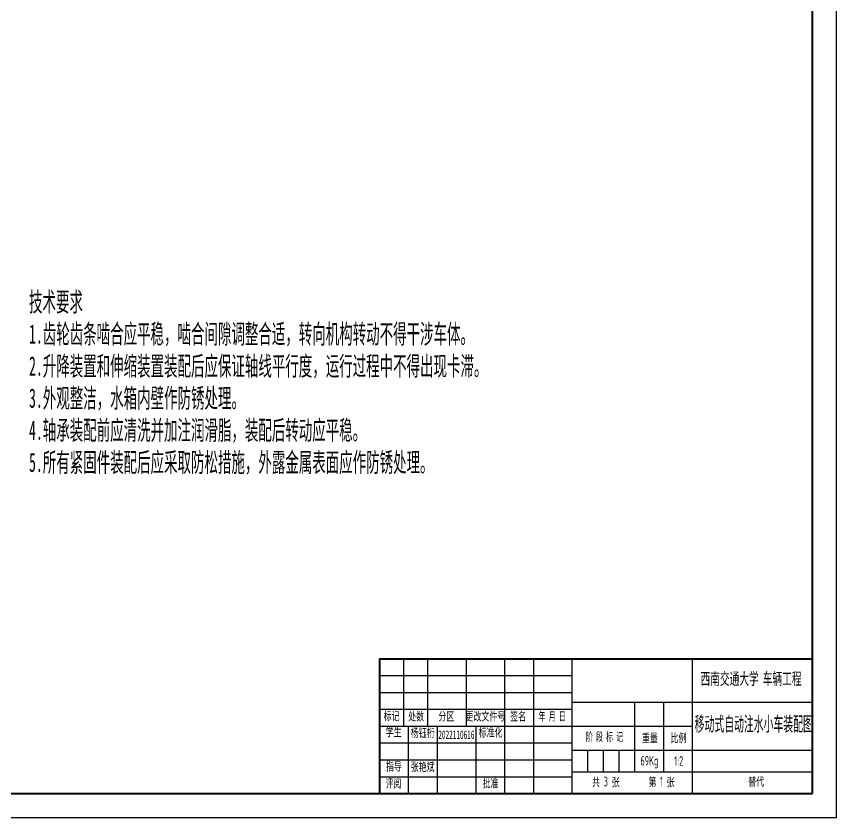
# Model space of a CAD drawing. Header units: millimetres. Extents: x 0 to 4412, y -498 to 1086.
# Drawn here: x 848.1 to 1189, y 0 to 332.9 of the extents above; entities that cross this region are included whole.
import ezdxf

# ---------------------------------------------------------------- set-up
doc = ezdxf.new("R2010")
doc.units = ezdxf.units.MM
doc.header["$LTSCALE"] = 1.8
for name, color, linetype in [('10', 7, 'Continuous'), ('5', 7, 'Continuous'), ('9', 7, 'Continuous'), ('SLD-0', 7, 'Continuous')]:
    doc.layers.add(name, color=color, linetype=linetype)
doc.styles.add('SLDTEXTSTYLE0', font='TXT', dxfattribs={"width": 0.7, "bigfont": 'bigfont'})
doc.styles.add('SLDTEXTSTYLE1', font='TXT', dxfattribs={"width": 0.614286, "bigfont": 'bigfont'})
doc.styles.add('SLDTEXTSTYLE2', font='TXT', dxfattribs={"width": 0.62, "bigfont": 'bigfont'})
doc.styles.add('SLDTEXTSTYLE3', font='TXT', dxfattribs={"width": 0.7})

# ---------------------------------------------------------------- blocks, each defined once
blk = doc.blocks.new('SW_NOTE_0')
at = {"layer": '10', "color": 0, "insert": (-0.5, -45.46), "char_height": 8, "width": 199.571, "attachment_point": 1, "style": 'SLDTEXTSTYLE0'}
blk.add_mtext('{\\fHYSWLongFangSong|b0|i0|c134|p2;技术要求\\P1.齿轮齿条啮合应平稳，啮合间隙调整合适，转向机构转动不得干涉车体。\\P2.升降装置和伸缩装置装配后应保证轴线平行度，运行过程中不得出现卡滞。\\P3.外观整洁，水箱内壁作防锈处理。\\P4.轴承装配前应清洗并加注润滑脂，装配后转动应平稳。\\P5.所有紧固件装配后应采取防松措施，外露金属表面应作防锈处理。}', dxfattribs=at)

msp = doc.modelspace()

# ---------------------------------------------------------------- linework, layer by layer
for p, q in [((1085.5, 28), (1085.5, 18.9824)), ((1092, 28), (1092, 18.9824)), ((1098.5, 28), (1098.5, 18.9824)), ((1105, 28), (1105, 18.9824)), ((1117, 28), (1117, 18.9824))]:
    msp.add_line(p, q)
at = {"layer": '5', "color": 7, "lineweight": 25}
for p, q in [((1189, 0), (1189, 841)), ((1009, 66), (1009, 38)), ((1019, 66), (1019, 38)), ((1035, 66), (1035, 38)), ((1051, 66), (1051, 10)), ((1063, 66), (1063, 10)), ((1079, 66), (1079, 10)), ((1129, 66), (1129, 38)), ((1079, 48), (1179, 48)), ((1105, 48), (1105, 28)), ((1117, 48), (1117, 28)), ((999, 45), (1079, 45)), ((999, 38), (1129, 38)), ((1011, 38), (1011, 10)), ((1023, 38), (1023, 10)), ((1039, 38), (1039, 10)), ((1129, 38), (1129, 10)), ((999, 31), (1079, 31)), ((1079, 28), (1179, 28)), ((999, 24), (1079, 24)), ((1079.0061, 18.9824), (1179, 18.9824)), ((999, 17), (1079, 17))]:
    msp.add_line(p, q, dxfattribs=at)
at = {"layer": '5', "color": 7, "lineweight": 40}
for p, q in [((1179, 10), (1179, 831.0501)), ((999, 66), (1179, 66)), ((999, 66), (999, 10)), ((25, 10), (1179, 10))]:
    msp.add_line(p, q, dxfattribs=at)
at = {"layer": '5', "color": 7}
for p, q in [((999, 59), (1079, 59)), ((999, 52), (1079, 52)), ((0, 0), (1189, 0))]:
    msp.add_line(p, q, dxfattribs=at)

# ---------------------------------------------------------------- block references
at = {"layer": '10'}
msp.add_blockref('SW_NOTE_0', (853.8664, 263.777), dxfattribs=at)

# ---------------------------------------------------------------- texts
at = {"layer": '10', "insert": (1004.7972, 15.8993), "char_height": 3.5, "attachment_point": 2, "style": 'SLDTEXTSTYLE0'}
msp.add_mtext('{\\fHYSWLongFangSong|b0|i0|c134|p2;评阅}', dxfattribs=at)
at = {"layer": '10', "color": 7, "insert": (1104.5264, 16.9881), "char_height": 3.5, "width": 81.306745, "attachment_point": 2, "style": 'SLDTEXTSTYLE0'}
msp.add_mtext('{\\fHYSWLongFangSong|b0|i0|c134|p2;共 \\Fgbenor|c134;\\H1.14286x;3 \\fHYSWLongFangSong|b0|i0|c134|p2;\\H0.875x;张        第 \\Fgbenor|c134;\\H1.14286x;1\\fHYSWLongFangSong|b0|i0|c134|p2;\\H0.875x; 张}', dxfattribs=at)
at = {"layer": '9', "color": 7, "insert": (1153.44, 60.2271), "char_height": 5, "width": 50.104569, "attachment_point": 2, "style": 'SLDTEXTSTYLE2'}
msp.add_mtext('{\\fHYSWLongFangSong|b0|i0|c134|p2;西南交通大学 车辆工程}', dxfattribs=at)
at = {"layer": '9', "color": 7, "lineweight": 25, "insert": (1004.0573, 43.9398), "char_height": 3.5, "attachment_point": 2, "style": 'SLDTEXTSTYLE0'}
msp.add_mtext('{\\fHYSWLongFangSong|b0|i0|c134|p2;标记}', dxfattribs=at)
at = {"layer": '9', "color": 7, "attachment_point": 2}
for s, insert, char_height, style in [('{\\fHYSWLongFangSong|b0|i0|c134|p2;处数}', (1014.2731, 43.8062), 3.5, 'SLDTEXTSTYLE0'), ('{\\fHYSWLongFangSong|b0|i0|c134|p2;更改文件号}', (1043.0311, 43.8062), 3.5, 'SLDTEXTSTYLE0'), ('{\\fHYSWLongFangSong|b0|i0|c134|p2;签名}', (1056.6453, 43.8062), 3.5, 'SLDTEXTSTYLE0'), ('{\\fHYSWLongFangSong|b0|i0|c134|p2;年 月 日}', (1070.7992, 43.8062), 3.5, 'SLDTEXTSTYLE2'), ('{\\fHYSWLongFangSong|b0|i0|c134|p2;分区}', (1026.8014, 43.8062), 3.5, 'SLDTEXTSTYLE0'), ('{\\fHYSWLongFangSong|b0|i0|c134|p2;移动式自动注水小车装配图}', (1154.5788, 41.941), 6, 'SLDTEXTSTYLE2'), ('{\\fHYSWLongFangSong|b0|i0|c134|p2;学生}', (1004.9287, 37.2667), 3.5, 'SLDTEXTSTYLE0'), ('{\\fHYSWLongFangSong|b0|i0|c134|p2;标准化}', (1045.1906, 37.0873), 3.5, 'SLDTEXTSTYLE0'), ('{\\fHYSWLongFangSong|b0|i0|c134|p2;杨钰桁}', (1016.9723, 36.9485), 3.5, 'SLDTEXTSTYLE0'), ('{\\fHYSWLongFangSong|b0|i0|c134|p2;2022110616}', (1030.9837, 36.2101), 3.5, 'SLDTEXTSTYLE0'), ('{\\fHYSWLongFangSong|b0|i0|c134|p2;阶 段 标 记}', (1092.5362, 35.3103), 3.5, 'SLDTEXTSTYLE1'), ('{\\fHYSWLongFangSong|b0|i0|c134|p2;重量}', (1111.4015, 34.8103), 3.5, 'SLDTEXTSTYLE0'), ('{\\fHYSWLongFangSong|b0|i0|c134|p2;比例}', (1123.295, 34.8103), 3.5, 'SLDTEXTSTYLE0'), ('{\\Fgbenor|c134;69Kg}', (1111.2018, 25.6544), 4, 'SLDTEXTSTYLE0'), ('{\\fHYSWLongFangSong|b0|i0|c134|p2;指导}', (1005.0094, 23), 3.5, 'SLDTEXTSTYLE0'), ('{\\fHYSWLongFangSong|b0|i0|c134|p2;张艳斌}', (1016.957, 22.8075), 3.5, 'SLDTEXTSTYLE0'), ('{\\fHYSWLongFangSong|b0|i0|c134|p2;批准}', (1045.1624, 16), 3.5, 'SLDTEXTSTYLE0')]:
    msp.add_mtext(s, dxfattribs=dict(at, insert=insert, char_height=char_height, style=style))
at = {"layer": 'SLD-0', "insert": (1123.3834, 25.5259), "char_height": 4, "width": 4.083333, "attachment_point": 2, "style": 'SLDTEXTSTYLE3'}
msp.add_mtext('{\\Fgbenor|c134;1:2}', dxfattribs=at)
at = {"layer": 'SLD-0', "insert": (1152.2829, 16.6881), "char_height": 3.5, "attachment_point": 1, "style": 'SLDTEXTSTYLE0'}
msp.add_mtext('{\\fHYSWLongFangSong|b0|i0|c134|p2;替代}', dxfattribs=at)

doc.saveas('drawing.dxf')
